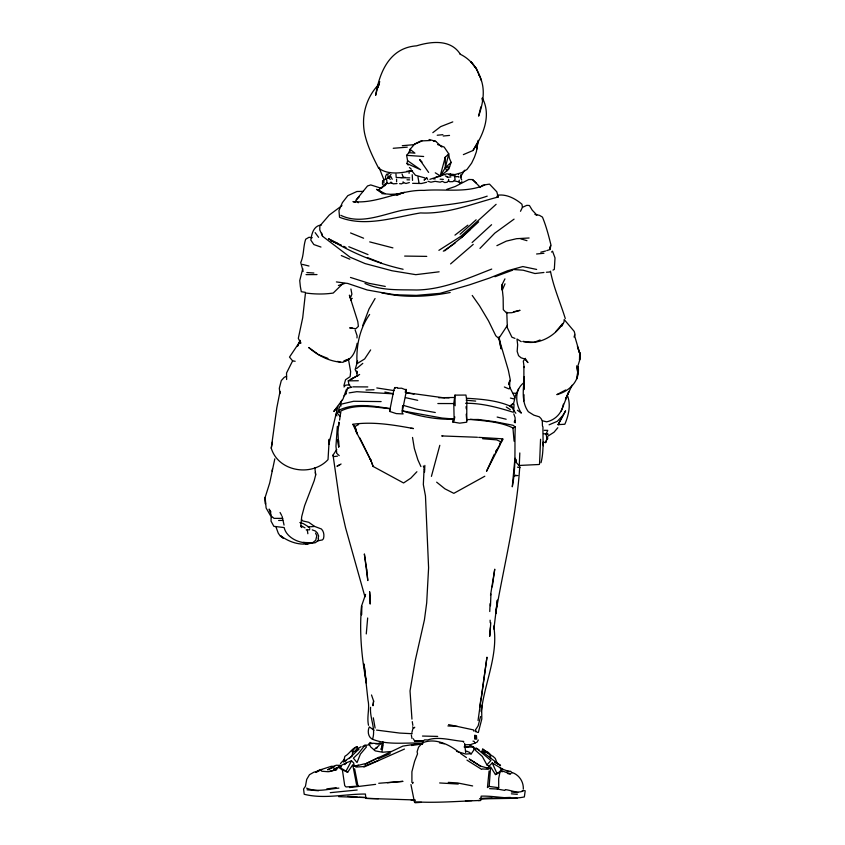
<?xml version="1.0" encoding="UTF-8"?>
<svg xmlns="http://www.w3.org/2000/svg" width="845" height="845" viewBox="0 0 845 845"><rect width="100%" height="100%" fill="white"/><g stroke="black" fill="none" stroke-linecap="round" stroke-linejoin="round"><path stroke-width="1.27" d="M361.575 614.811L361.607 605.876L365.579 594.384M444.206 397.879L406.044 392.629L402.4 410.881C418.676 416.131 435.745 419.69 452.941 419.257L454.124 419.046L453.786 403.561L454.621 397.467L438.735 397.752M565.284 318.565C560.541 303.08 553.602 287.596 550.475 271.224L549.937 271.995L546.398 272.248M455.138 405.737L454.98 395.133L465.944 395.059L466.841 400.995L466.725 421M509.672 388.753L509.746 380.43L508.627 384.718L510.243 379.637L508.331 370.184L498.761 337.757L501.064 348.869L499.068 336.743M339.595 420.113L340.609 413.047L338.866 412.064L338.908 408.441L340.26 405.611M466.218 414.177L466.662 419.585L478.312 419.479L494.726 421.687L513.042 425.278L515.26 426.957C514.373 446.931 516.221 467.031 512.281 486.794L514.816 459.648M542.448 425.975L542.289 420.757L540.98 418.497L539.279 416.807L533.808 415.138L528.294 411.684C520.974 401.586 523.53 388.172 524.354 376.553M271.108 517.784L271.034 521.143L273.854 526.329L284.152 527.565C286.159 536.755 297.398 542.786 306.281 542.712L303.418 542.469L312.513 542.807L315.713 540.293L316.801 535.751L315.534 533.111M578.181 366.698L577.103 378.602L578.181 366.698C580.293 380.588 569.593 391.288 556.834 394.636L565.654 389.978M524.312 377.852L523.889 389.619L523.889 366.519M540.568 439.273L539.554 463.916M523.805 400.963L524.037 394.731M490.47 605.77L490.945 594.035M382.616 180.524L382.468 184.115L384.021 185.868L385.098 185.541L387.021 182.647L386.651 179.541M489.751 611.516L490.079 603.679M519.326 464.475L519.812 452.952M490.797 622.733L489.709 636.327L490.406 627.645M356.991 337.947L357.097 335.761L355.143 329.972M478.016 141.252L476.791 149.269M424.539 472.101L424.855 465.394M489.075 771.01L487.449 787.582L489.139 786.441L498.698 787.698L498.687 778.594L500.103 771.4M466.725 420.06L466.725 422.204L459.669 423.165L452.793 421.993L452.941 419.257M382.521 748.575L382.743 744.698L382.056 751.163M489.139 786.441L490.618 766.922L495.455 774.59L499.807 772.034L501.634 770.027L499.934 767.566L492.244 762.972L489.023 766.235L489.213 768.559L481.407 766.341M490.512 595.271L494.747 569.181L492.255 586.884M337.356 426.313L335.951 446.318L336.775 453.522M409.075 173.352L409.223 171.176M402.621 405.632L402.125 412.497L403.149 413.944L396.252 413.596L389.598 411.42L393.77 390.327L394.752 387.58L397.594 387.591M410.945 784.561L414.388 801.799L415.053 802.75L421.475 802.327M550.602 245.504L550.306 249.433L546.768 250.616M366.265 633.93L367.67 617.991M338.898 422.109L337.947 432.249L338.708 447.005L337.556 439.791M358.005 786.103L356.474 784.318L352.745 764.799L347.675 772.256L342.373 769.806L344.718 785.639L346.027 786.959L358.005 786.103L354.615 768.813M427.961 181.295L430.908 182.214L435.143 181.337L440.161 182.15L442.294 181.295L444.787 182.562L447.111 182.245L448.494 180.851L448.653 179.309M372.687 738.773C375.888 728.136 369.571 718.092 370.575 707.286M516.126 462.257L519.759 466.482C516.696 516.02 503.979 564.904 495.624 613.924L497.388 600.087L493.881 629.081M444.998 159.494L445.283 157.202L448.748 153.853L444.164 147.072L437.604 144.527M346.313 760.616L343.545 761.799L344.844 756.349C349.555 753.761 351.742 748.448 357.065 746.631L357.9 748.881L356.389 749.335L355.639 750.941L358.755 749.188L349.154 758.599M478.048 720.5L486.963 657.178L481.185 698.973M340.609 413.047L340.873 411.008C356.189 403.424 373.934 407.153 390.242 408.726M414.388 801.799C436.369 803.162 458.56 801.166 480.625 800.468L481.175 796.148C495.571 795.641 510.2 800.078 524.354 796.919L525.199 790.751M373.638 700.938L372.962 705.733L373.627 701.096L371.504 694.981M337.894 406.35L328.8 444.481L329.212 439.273L328.029 459.606C311.837 477.108 278.322 471.742 271.256 448.209L276.79 407.924L280.065 391.415M479.696 707.286L480.911 698.963M515.862 413.268L513.771 410.501L514.024 404.428L513.221 403.551M422.394 744.445L422.901 741.171L424.591 739.871L427.654 739.956C438.861 736.079 452.054 740.632 463.683 741.424L463.409 742.227M478.196 140.333L476.39 151.72L474.404 157.297L471.637 163.138L467.031 169.412L461.909 172.591L454.959 174.556L446.625 173.848L429.904 179.33M338.57 426.324L339.183 422.595M478.312 732.541L481.808 719L481.65 705.248L481.291 711.617C484.438 683.098 498.613 654.907 493.723 626.05M338.866 412.064L339.215 410.068C355.111 402.642 373.575 406.044 390.263 408.621M547.708 438.808L547.56 437.636L545.638 442.6L543.124 442.093M271.256 448.209L272.439 441.935M454.811 416.891L454.05 420.873L452.793 421.993M345.51 394.404L347.865 387.823M274.815 458.835L269.703 482.96L265.14 497.409L266.112 507.993L271.583 517.541M272.058 471.109L272.523 468.827M520.488 211.292L522.453 207.321L526.794 205.356L529.414 205.504L532.223 210.13L536.828 215.042L534.938 214.345L539.501 215.359L542.458 217.112C546.145 226.037 548.659 235.618 550.982 245.124L549.746 248.8L550.317 246.603M454.61 396.738L454.98 395.133M408.209 165.071L406.941 163.518L407.586 160.677L406.625 155.343L410.49 150.674M405.241 392.365L405.959 389.239L406.318 391.932M318.09 538.476L318.66 536.005L317.329 532.941L315.428 531.04L312.249 529.878M382.933 741.741L381.116 749.526L383.25 742.903M389.598 411.42L390.031 409.624M439.812 445.315L431.415 476.379M480.858 106.903L478.608 116.135C483.277 102.879 486.023 87.796 478.957 74.825M451.135 162.367L449.561 166.814L445.336 167.637L448.748 153.853L449.329 158.11L451.135 162.367L445.336 167.637L440.055 176.404L445.283 157.202L445.336 167.637L446.709 170.944L440.055 176.404L436.242 176.827M461.021 177.63L460.726 174.809M352.302 327.976L349.693 327.881L355.84 328.716L358.386 326.36L357.805 321.618L349.397 295.148L351.15 300.514M314.847 467.729L315.671 474.932L314.224 480.625L304.622 505.68L301.728 516.506L300.767 525.875L301.739 527.534L300.598 525.97M411.885 732.552L412.888 728.696L414.779 727.228M480.551 716.549L478.143 725.834L475.291 730.175L475.608 731.791M514.732 420.377L514.278 422.12L515.228 422.817L515.08 417.588L513.813 413.944M302.763 268.647L299.743 280.572L300.345 286.487L301.306 291.715L305.383 292.328M309.809 528.643L309.492 529.836L306.175 529.847M444.628 159.599L445.283 157.202M459.891 182.731L460.44 183.217L458.824 181.886L459.289 180.196M343.904 385.679L345.542 379.743L350.157 376.638L350.643 371.684L348.362 358.734M357.15 343.292C355.713 350.633 352.787 358.819 344.918 361.269L346.788 359.664M523.34 383.102C514.288 390.496 515.439 404.142 521.365 413.12L517.415 410.258M362.685 325.642L369.022 308.985L375.074 298.507M499.944 444.005L502.722 438.819L478.692 437.361M542.289 420.757L546.662 421.824C555.197 420.081 562.147 412.825 563.383 404.142M364.1 763.912L354.34 766.362L353.643 762.908L351.488 760.785L345.985 771.2L340.715 767.968L341.422 765.802M545.638 442.6L547.011 438.354L545.997 434.172L547.761 430.337L544.275 430.316M410.057 149.333L408.969 152.66L414.927 153.156L410.057 149.333L414.758 143.956L420.947 140.935L430.38 140.513M341.718 400.372L340.345 404.322L341.116 405.896M346.281 389.693L343.028 398.967L333.796 411.43L337.07 407.374M502.31 290.088L505.014 283.793M318.565 538.93L317.878 540.842L315.28 542.722L305.721 544.011L309.534 543.282C300.007 545.912 288.472 541.708 280.92 535.931L283.276 538.117L280.255 536.079L278.269 533.195L276.051 527.153M489.17 753.824L482.738 749.103L481.882 751.374L483.731 751.744M357.625 360.973L355.143 369.592L356.981 373.067L356.801 371.082L357.086 375.75L350.443 379.701L359.632 374.472M541.032 462.69C543.979 451.135 542.828 438.618 542.944 426.693M460.694 176.637L464.592 170.236M561.26 411.008L568.843 391.626L565.453 399.305L572.086 385.225M350.59 297.524L351.9 294.166L350.918 289.001M378.961 84.405L377.06 89.116L378.655 83.824L375.613 95.369C379.553 71.952 389.64 47.764 416.574 45.831C431.277 41.352 450.533 39.134 460.102 53.922M342.838 283.656L333.215 293.046C324.079 294.419 314.562 294.24 305.467 292.962L302.711 317.752L298.317 338.349L300.788 343.292L300.25 341.074L289.508 357.076L292.623 360.878L286.539 373.004L286.624 379.521M300.07 340.324L297.514 346.175L300.25 341.074M379.785 81.69L376.796 88.376L378.93 85.113M514.383 398.048L518.555 388.742M494.388 454.092L486.53 471.288L499.68 445.6L500.641 441.713L496.775 439.886L482.643 438.735M573.998 337.039L575.096 334.736L574.23 331.42L564.185 319.526L564.027 321.956L561.724 326.244M501.983 289.761L501.867 285.029L504.94 278.871M448.494 180.851L449.688 181.717L452.941 181.633L455.128 179.552L454.61 176.837L458.56 176.52L458.814 177.218M512.598 403.762L511.352 406.033L512.197 407.85L509.577 406.149L513.633 403.234L515.028 397.752L509.577 386.82M546.641 439.358L547.56 437.636M563.203 415.127L558.228 424.401L565.601 410.807L563.203 415.127L557.288 421.317L549.092 424.813M495.571 451.917L496.765 449.73M499.744 444.269L502.722 438.819M369.624 314.456C359.484 328.811 356.062 346.387 357.044 363.667L364.639 358.956L370.649 349.914M391.098 751.511L382.669 752.251L375.275 750.899L370.628 746.864L369.117 743.822L370.068 742.438L372.17 743.663M351.837 387.137L347.158 388.394M463.366 154.624L472.946 150.526L477.309 142.879M495.688 451.864L502.87 439.527M412.54 783.568L413.258 782.343M282.093 516.242L284.057 525.083M507.454 325.314L498.782 338.454L495.804 335.803L488.537 320.92L479.474 305.721L472.239 295.454M478.354 740.019L476.95 742.269L474.489 743.009M364.966 596.866L345.552 527.734L339.859 502.68L333.036 455.106L336.754 449.519M472.946 150.526C482.981 135.496 491.769 115.575 482.358 98.115M379.215 83.908C366.466 96.974 361.111 115.11 364.554 133.087C367.152 145.498 372.846 157.022 378.602 168.187C388.246 175.126 400.879 173.151 411.747 170.785M364.966 745.237L358.343 753.508L353.4 758.176L357.023 762.539L360.414 754.089L366.466 746.927L364.966 745.237L362.79 746.505M344.021 387.01L345.415 385.236L349.629 384.686M386.936 178.432L388.087 178.063L391.045 174.366M525.537 358.343L523.308 361.121L524.154 367.543M557.816 427.718L554.035 432.217L547.676 436.274M344.834 764.64L346.439 762.76L351.488 760.785M555.535 331.874L562.759 323.508C554.732 336.521 538.17 345.658 522.875 341.422L534.082 342.362L540.092 339.975M389.355 173.214L390.02 172.454M426.725 177.851L424.201 179.985L426.725 177.851L427.654 179.383M474.563 749.621L476.094 747.92L490.924 760.521L486.91 764.883L489.023 766.235M514.214 411.135L513.211 412.244C497.832 407.438 481.819 403.086 465.563 403.287M341.739 769.605L338.285 767.017L339.891 765.306M340.472 763.542L344.623 759.159M416.891 471.742L410.807 478.164L403.572 482.97L373.12 466.451L370.237 458.793L371.198 461.095L355.882 431.161M344.095 395.83L346.218 393.643M479.96 248.398L494.832 233.104L514.066 219.14M356.59 199.536L359.104 197.022M461.317 182.298L461.951 181.664M496.11 204.321L460.947 236.251L438.882 250.352M385.827 183.925L381.137 188.403L387.021 182.647L387.982 183.618L391.605 182.847L393.221 183.84L397.065 183.545M374.155 749.652L379.141 745.427M551.542 252.053L552.524 251.145L555.007 257.905L554.331 269.386L553.021 270.094M489.614 788.649L497.272 789.008L498.698 787.698M444.692 250.838L461.402 237.635L478.64 221.855M472.101 242.557L491.579 224.707M461.402 237.635L470.021 229.766M460.092 234.234L476.147 219.806M450.586 263.915L473.232 244.385M362.79 363.382L356.527 368.631M343.545 761.799L352.048 756.18L352.692 752.293L358.755 749.188M383.007 186.418L378.761 189.776L380.989 192.28M454.959 235.132L467.845 225.182M432.83 132.654L440.667 126.623L452.783 121.891M499.353 771.971L495.455 774.59M546.831 434.288L547.729 433.612L548.046 434.478M480.087 187.252L482.949 185.108L489.508 184.125L496.807 191.804L498.191 197.012C472.577 203.592 447.491 214.303 420.535 212.929C394.277 217.228 365.42 227.432 339.532 217.26L338.972 210.553L342.383 202.642L347.802 195.66L356.949 191.488L363.276 191.392M443.298 251.187L455.011 243.17M318.829 770.249L315.618 772.404L318.554 771.2M357.065 746.631L354.868 748.089L352.027 751.712L354.287 751.437M341.971 205.62L329.296 215.021L319.854 225.953L319.78 229.935L322.579 236.262L350.126 257.218L365.04 263.566L392.006 270.749L415.793 274.667L439.125 271.805M484.639 185.087C465.901 193.156 443.91 188.752 423.958 190.4C399.6 189.491 377.092 204.215 352.946 201.596L355.428 202.388M500.853 770.154L502.669 769.045L499.934 767.566M350.992 299.13L352.249 298.37M484.819 476.231L453.839 493.343L444.945 488.843L436.643 482.157M350.876 387.094L348.9 384.707L348.267 380.841L353.463 377.895M409.339 182.562L405.98 183.471L403.635 182.689L401.533 183.861L399.59 183.65M340.06 464.57L336.965 466.292L341.095 464M356.389 749.335L361.079 746.737M410.818 428.257L413.458 428.552C393.538 424.919 373.089 421.401 352.904 424.285L354.953 426.524L358.629 424.496M338.285 767.017L346.439 762.76M378.93 757.278L364.85 764.176L402.843 746.103L419.3 743.558M496.892 245.663L506.313 241.121L516.591 238.691L529.097 237.994M363.952 767.059L404.459 749.061M421.908 140.999L413.554 144.706L402.283 145.699M286.613 376.289L284.258 377.324L281.29 380.588L279.304 388.32L279.991 393.643M378.349 758.821L390.2 753.634M470.38 419.289C484.65 421.053 499.891 421.57 512.936 427.94L515.26 426.957M378.581 760.31L363.361 766.605L355.819 767.059M334.134 767.059L327.617 769.795L336.141 765.243L340.651 765.422M426.651 182.245L421.412 183.513L412.635 183.333M515.925 475.112L514.056 475.862L517.827 475.534M491.727 269.069C467.443 278.491 443.012 289.624 416.522 290.004C399.136 289.582 381.211 290.933 364.987 283.445M341.179 404.163L353.622 401.269L381.137 401.586M522.147 790.762L523.161 790.36M375.455 748.427L377.472 747.656M494.948 276.727L512.809 270.115M397.213 194.941L404.322 192.354L396.453 194.783L381.708 193.6M321.501 224.939C313.611 225.657 311.699 233.632 310.833 240.128L313.854 244.554L320.963 247.057M339.701 766.996L333.627 769.182L338.359 767.503M524.164 790.508C518.017 794.068 511.584 790.255 505.278 789.6M475.344 742.935L470.496 744.646L464.845 744.772M446.857 189.364L455.233 186.491L468.785 179.499L472.556 179.573L479.981 186.956M343.936 360.826L348.964 359.209L342.869 362.304C330.057 361.85 318.248 355.851 308.721 347.517L317.752 354.044M338.391 285.483L344.623 283.487M354.34 766.362L358.438 765.158M319.41 770.703L313.886 772.214L309.502 774.685L306.714 779.386L305.457 786.23L303.566 788.998L304.211 794.268C324.279 799.349 345.056 793.92 365.42 794.046L365.832 798.377L413.025 799.898M487.206 196.146C459.648 205.736 430.485 205.472 402.051 210.331C382.521 214.524 360.287 224.876 340.82 215.317M540.779 252.201L545.585 251.018M329.349 771.58L336.87 769.52L328.219 771.728L321.934 771.263L319.748 769.584L321.66 769.637L320.466 769.784L331.346 766.299L334.546 766.352M513.623 311.752L520.045 310.326L511.795 312.713L506.387 312.84L503.293 309.661L503.145 297.693L501.867 285.029M422.025 744.001L411.473 745.512M388.584 173.848L386.651 174.207L385.521 176.468L385.711 179.087L385.183 178.622M395.956 174.102L396.199 177.492L409.783 177.883M349.154 392.883L356.78 391.689L393.2 393.844M450.195 292.486C427.633 296.933 404.047 298.042 381.528 292.729M497.325 195.311C506.155 193.716 515.429 198.628 521.957 204.247L522.453 207.321M317.435 540.885L322.389 539.934L323.466 538.709C324.385 535.392 323.941 531.516 321.417 529.002L314.71 526.456L308.087 526.921L309.333 527.291L303.355 523.646L299.848 522.548M369.117 743.822L372.93 743.262L381.306 743.832L375.613 743.79M326.719 788.945L336.109 787.656M338.887 788.11C328.367 788.998 316.748 792.536 306.608 788.131M337.493 456.142L333.479 456.638L333.036 455.106M349.46 787.572L375.613 784.361M390.834 194.603L401.164 193.357M447.216 177.365L450.913 176.932M543.927 272.481L534.959 273.526L523.139 270.199L514.415 269.587M365.621 745.269L369.318 744.846M396.453 194.783L399.009 194.508M378.74 783.283L402.991 781.361L387.38 782.755M437.224 135.242L442.875 134.682M536.596 253.986L543.927 253.268M330.237 792.673L357.171 790.012M443.234 136.013L449.529 135.422M442.706 435.851L441.724 435.935L477.436 437.266M393.231 148.287L407.269 147.157M400.857 177.672L405.251 177.334M464.232 747.064L468.774 746.716L470.559 745.438L473.718 747.191L473.781 750.106L471.404 753.624L465.849 754.067L456.511 751.353M539.047 464.496L519.01 465.468M348.267 380.841L358.322 380.746M507.475 773.555L509.683 773.418M455.592 175.971L451.917 175.464L450.258 173.88M458.824 181.886L454.452 180.914M406.751 171.292L412.529 171.07M480.192 798.546L492.043 798.102M498.634 797.86L510.496 797.416M366.001 390.01L374.039 389.746M480.298 798.905L517.055 798.25M480.055 798.599L503.197 797.976M352.978 386.841L367.797 386.925M278.628 520.478L282.726 520.383M415.096 800.088L411.198 800.173L415.085 800.215M397.731 388.277L401.628 388.204L406.181 390.041M465.426 800.743L471.753 800.627M478.09 800.521L480.625 800.468M464.338 746.779L473.718 747.191M282.695 518.365L274.012 518.365L271.963 516.58M422.732 743.251C406.096 742.174 387.316 745.649 371.863 738.974C367.955 736.491 367.417 730.809 369.339 726.89L374.018 730.196M306.027 274.614L317.002 274.572M558.915 424.644L557.911 424.655L564.84 424.243C568.516 415.698 570.977 405.23 567.682 396.21M422.489 736.058L437.689 736.407M437.847 403.54L453.786 403.561M413.332 738.805L414.641 740.991L422.342 741.033M404.649 256.077L426.767 256.384M318.523 790.74L307.052 789.832M406.984 179.795L409.571 179.848M513.337 393.2L515.725 393.252M507.095 771.2L510.475 771.274M414.641 740.991L422.901 741.171M365.832 798.377L378.38 798.705M433.274 178.844L435.228 178.908M338.634 796.655L366.033 797.585M444.216 397.657L449.107 397.847M358.84 797.236L366.413 797.532M466.567 398.27C482.231 399.189 498.571 400.424 512.852 407.332M412.265 733.713L399.727 733.069L376.564 730.091M447.903 725.939L457.335 726.436L473.432 729.9M439.653 782.956L458.233 784.054M440.161 179.182L443.382 179.362M448.272 782.385L457.451 782.924L472.64 785.945M482.326 768.939L488.252 769.32M306.862 272.534L313.886 273.009M406.625 155.343L423.651 156.494M347.644 796.391L357.593 797.141M454.124 419.046L442.146 418.064L402.4 410.881M384.887 179.531L383.841 180.196L383.936 183.154M511.405 793.825L517.309 794.342M466.155 400.224L475.672 401.1M511.457 791.987L517.858 792.652M433.474 141.073L435.671 141.305L441.872 147.051M379.067 742.966L381.264 743.209M312.27 237.677L308.995 237.287L305.679 239.219C303.07 246.972 304.115 254.884 300.746 262.541L303.133 271.382M508.51 773.693L510.581 773.967L500.979 770.503M336.405 281.924L347.77 283.455L367.163 289.972L381.929 292.602L395.069 294.757L416.353 295.38L440.129 293.331L469.26 284.923L489.54 278.037L507.739 270.706L522.812 266.555L536.649 269.439M376.796 387.939L394.119 390.612M292.623 360.878L295.158 361.259M406.403 392.777L414.039 394.119M435.281 412.518L416.743 409.202L403.921 405.547M497.272 789.008L504.866 790.434M385.288 286.434L369.117 283.35L350.474 277.445M517.446 467.158L520.076 467.665M384.866 392.059L393.284 393.717M490.839 758.282L482.263 751.606L486.583 752.483L489.678 754.395L490.839 758.282L500.504 765.591L496.48 762.391M439.411 742.85L444.206 743.832M448.579 724.619L457.335 726.436M405.494 397.646L417.705 400.329M543.483 433.591L545.997 434.172M510.401 398.058L514.161 398.967M497.145 417.05L506.166 419.247M302.468 264.4L308.974 266.017M369.698 241.892L392.914 247.891M337.683 361.364L340.165 362.04M429.08 139.478L435.671 141.305M403.107 269.27C376.638 263.355 351.7 252.708 328.515 238.755L337.852 243.381M472.999 741.107L474.362 741.487M496.923 196.653L498.191 197.012M520.847 238.871L526.963 240.667M424.855 177.894L415.465 175.264L411.114 170.014M357.086 375.75L357.752 375.962M381.053 188.203L370.744 184.928L367.522 185.963L355.756 200.381L358.291 202.768M508.753 771.4L501.909 768.971M486.604 767.609L489.213 768.559M514.954 338.391L511.922 337.218L507.359 327.775L506.778 312.122M367.279 257.514L381.486 263.101M318.755 354.773L327.923 358.428M350.548 232.945L363.593 238.216M348.784 246.74L367.997 254.588M330.606 240.656L341.359 245.124M504.359 386.989L508.838 388.869M341.296 255.57L349.851 259.214M466.535 751.11L469.619 752.441L471.119 754.099M301.232 525.759L304.992 527.882M406.941 163.518L420.609 169.729L407.586 160.677M445.326 175.897L447.343 176.848M485.537 751.057L488.273 752.42L491.927 755.969M385.045 193.6L376.532 189.343L380.599 192.216M343.714 246.317L346.059 247.522M512.176 772.499C519.168 774.981 523.594 781.53 523.33 789.019M494.462 762.285L496.416 763.32M460.018 54.133C471.087 59.361 478.101 69.353 481.47 80.814M500.293 770.777L502.205 771.844M481.639 769.372L466.979 760.141M449.033 174.63L450.829 175.686M345.985 771.2L347.675 772.256M521.238 341.665L516.982 339.003L517.658 344.802L517.161 351.372L518.566 355.671L521.048 357.794L525.294 359.167L527.935 362.579L525.21 359.03M435.281 172.802L440.562 176.13M506.271 406.984L510.285 409.614M474.172 748.121L475.957 749.293M496.268 762.75L500.504 765.591M459.088 752.272C449.044 744.445 435.112 737.537 422.426 742.871L418.55 747.212L417.103 751.723L417.536 753.824L414.589 761.377L411.906 771.728L411.906 782.428M482.263 751.606L483.826 752.673M477.14 748.638L479.221 750.075M460.377 753.339L466.429 757.585M482.738 749.103L484.122 750.138M475.46 750.318L482.337 756.476L486.91 764.883M409.445 167.563L411.145 168.947M314.393 526.298L308.774 522.294L302.795 520.942L301.496 519.517M337.482 454.061L339.225 455.624M413.691 728.369L412.582 726.816M492.741 756.064L495.244 758.387L497.399 763.838M472.587 179.626L476.495 183.291M340.155 416.342L337.715 413.839L336.278 410.005M422.056 162.071L419.553 159.462L428.626 172.422M460.324 176.774L461.729 180.027M335.613 414.282L336.944 415.825M475.291 730.175L477.235 732.446M476.485 68.709L471.119 61.981L476.485 68.709L479.168 75.353M390.95 182.002L391.605 182.847M315.132 232.629L318.597 237.329M403.054 181.802L403.635 182.689M390.2 179.467L389.186 177.904L390.812 176.563L392.238 179.267M270.981 512.07L269.122 509.102L271.319 515.365M512.725 408.726L513.771 410.501M280.054 512.482L281.586 515.302M394.752 387.58L395.143 388.32M492.244 762.972L497.082 773.693M371.198 461.095L359.854 437.953M510.961 771.453L511.827 773.26M515.693 460.155L516.443 461.729L515.672 459.437M354.731 426.704L356.273 430.073M352.904 424.285L357.35 434.076L354.953 426.524M420.926 466.588L417.884 459.86L414.346 448.452L412.518 437.446M419.025 183.164L417.969 176.975M383.873 179.679L379.004 167.342M516.443 461.729L515.249 458.243M402.072 174.081L403.297 177.239M577.388 346.228L580.008 354.298L579.522 359.97L579.659 352.185L579.987 359.157L577.293 367.987L577.843 373.405L576.649 365.864M473.728 730.703L473.929 731.242M371.578 462.173L373.12 466.451M577.705 347.358L580.008 354.298L574.431 335.201M423.356 466.007L424.517 469.767M321.723 233.157L322.579 236.262M411.346 735.065L411.99 738.509M373.31 717.806L375.095 728.052M424.042 469.514L423.334 484.586L425.468 495.962L428.595 567.808L426.693 602.865L424.422 619.871L415.286 660.325L410.026 690.893L411.948 719.116M412.275 721.63L412.846 725.39M307.305 530.005L307.855 533.723M464.602 743.315L465.679 752.589M466.028 406.677L466.334 408.927M543.008 442.96L543.377 445.769M482.051 98.305L482.294 100.291M315.354 472.228L315.671 474.932M514.077 441.196L512.936 427.94M368.515 725.295C366.614 716.824 369.909 708.374 367.987 700.156L364.037 663.99L366.424 683.204C361.649 657.685 359.167 631.796 361.607 605.876L361.47 614.579M476.443 735.509L476.717 739.333M387.876 174.989L388.087 178.063M412.212 174.704L412.55 180.407M490.111 620.188L490.216 622.67M458.55 173.859L458.571 174.535M338.665 440.551L338.708 447.005M396.569 179.203L396.59 181.802M370.258 599.179L370.184 604.069L369.624 591.711L370.258 599.179M475.26 738.065L475.091 739.312L474.974 735.076L475.26 738.065M449.561 166.814L448.653 169.317L446.709 170.944L449.561 166.814M473.76 761.82L469.207 759.011L481.122 766.573L473.76 761.82M366.772 569.921L364.364 553.95L367.818 580.568L366.772 569.921M265.457 503.947L265.14 497.409L265.457 503.947"/></g></svg>
